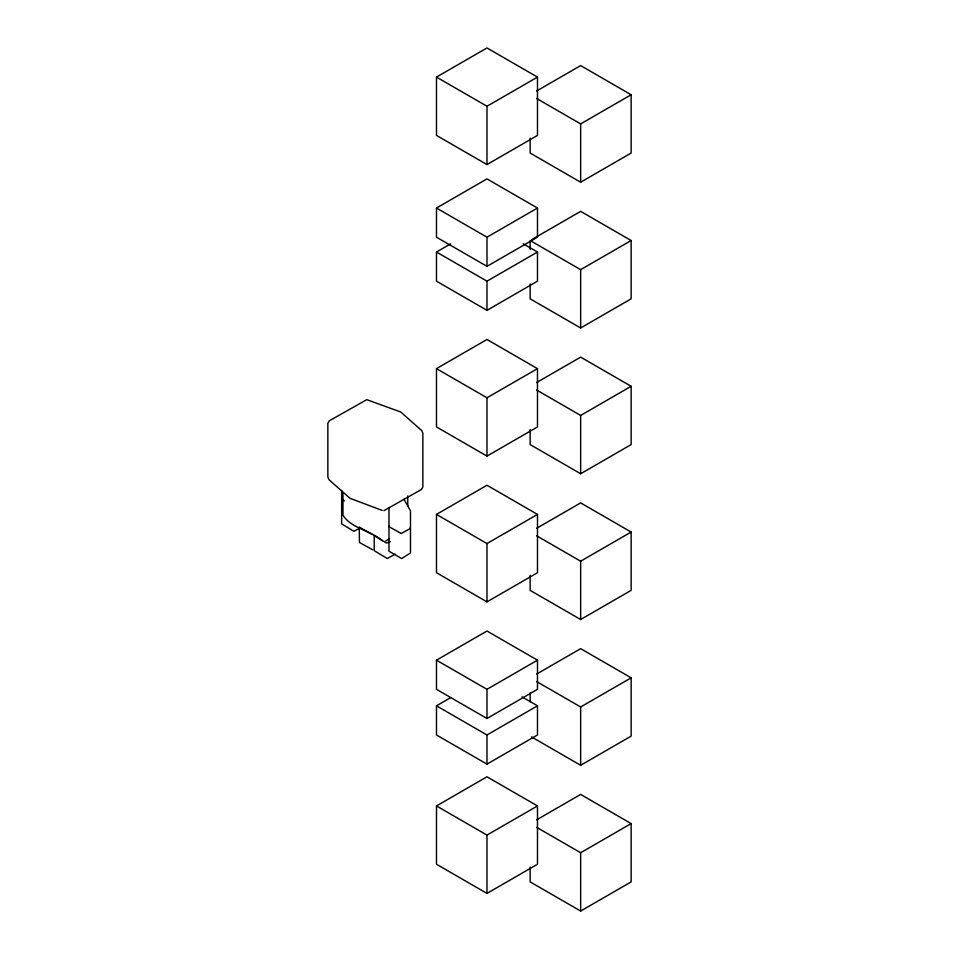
<?xml version="1.0" encoding="UTF-8"?>
<svg xmlns="http://www.w3.org/2000/svg" width="959" height="959" viewBox="0 0 959 959"><rect width="100%" height="100%" fill="white"/><g stroke="black" fill="none" stroke-linecap="round" stroke-linejoin="round"><path stroke-width="1.44" d="M341.907 498.752L344.425 500.934M389.246 526.083L389.246 526.803L401.234 533.516L410.236 528.541L410.236 527.81M436.489 77.104L486.98 47.95L537.484 77.104L537.484 135.411L486.98 164.564L436.489 135.411L436.489 77.104L486.98 106.257L537.484 77.104M536.62 91.009L580.651 65.596L631.142 94.749L631.142 153.056L580.651 182.21L530.147 153.056L530.147 138.108M536.62 98.477L580.651 123.903L631.142 94.749M436.489 208.043L486.98 178.889L537.484 208.043L537.484 237.197L486.98 266.35L436.489 237.197L436.489 208.043L486.98 237.197L537.484 208.043M523.23 243.802L537.484 252.025L537.484 281.179L486.98 310.332L436.489 281.179L436.489 252.025L450.73 243.802M531.442 239.762L580.651 211.364L631.142 240.517L631.142 298.824L580.651 327.978L530.147 298.824L530.147 283.876M436.489 252.025L486.98 281.179L537.484 252.025M530.147 249.484L530.147 240.517L580.651 269.671L631.142 240.517M436.489 368.64L486.98 339.486L537.484 368.64L537.484 426.947L486.98 456.1L436.489 426.947L436.489 368.64L486.98 397.793L537.484 368.64M536.62 382.545L580.651 357.132L631.142 386.285L631.142 444.592L580.651 473.746L530.147 444.592L530.147 429.644M360.32 527.774L353.895 531.334L341.644 523.89L341.644 490.409M536.62 390.025L580.651 415.439L631.142 386.285M385.83 540.864L389.534 538.718M436.489 514.408L486.98 485.254L537.484 514.408L537.484 572.715L486.98 601.868L436.489 572.715L436.489 514.408L486.98 543.561L537.484 514.408M390.337 541.655L386.633 543.07L374.202 535.685L374.202 550.634L387.256 558.534L395.06 554.182M536.62 528.313L580.651 502.9L631.142 532.053L631.142 590.36L580.651 619.514L530.147 590.36L530.147 575.412M536.62 535.793L580.651 561.207L631.142 532.053M436.489 660.176L486.98 631.022L537.484 660.176L537.484 689.329L486.98 718.483L436.489 689.329L436.489 660.176L486.98 689.329L537.484 660.176M521.936 696.845L537.484 705.824L537.484 734.978L486.98 764.131L436.489 734.978L436.489 705.824L450.73 697.601M536.62 674.081L580.651 648.668L631.142 677.821L631.142 736.128L580.651 765.282L531.442 736.872M436.489 705.824L486.98 734.978L537.484 705.824M536.62 681.561L580.651 706.975L631.142 677.821M436.489 805.944L486.98 776.79L537.484 805.944L537.484 864.251L486.98 893.404L436.489 864.251L436.489 805.944L486.98 835.097L537.484 805.944M536.62 819.849L580.651 794.436L631.142 823.589L631.142 881.896L580.651 911.05L530.147 881.896L530.147 866.948M536.62 827.329L580.651 852.743L631.142 823.589M383.924 510.644L421.361 489.522L422.859 487.112L422.859 433.18L421.732 430.591L400.73 411.998L366.794 399.663L329.357 420.773L327.858 423.195L327.858 477.126L328.985 479.716L349.987 498.308L382.209 510.44M372.727 549.783L359.481 542.494L359.229 527.03L372.284 534.571M382.413 540.768C371.229 530.651 350.862 528.409 342.962 515.091L342.962 492.662M403.979 499.267L410.488 510.763L410.488 552.947L401.677 558.558L388.982 551.221L388.982 507.491M580.651 123.903L580.651 182.21M580.651 269.671L580.651 327.978M580.651 415.439L580.651 473.746M580.651 561.207L580.651 619.514M580.651 706.975L580.651 765.282M580.651 852.743L580.651 911.05M530.147 692.77L530.147 701.736M486.98 106.257L486.98 164.564M486.98 237.197L486.98 266.35M486.98 281.179L486.98 310.332M486.98 397.793L486.98 456.1M486.98 543.561L486.98 601.868M486.98 689.329L486.98 718.483M486.98 734.978L486.98 764.131M486.98 835.097L486.98 893.404M407.755 495.947L407.755 506.352"/></g></svg>
